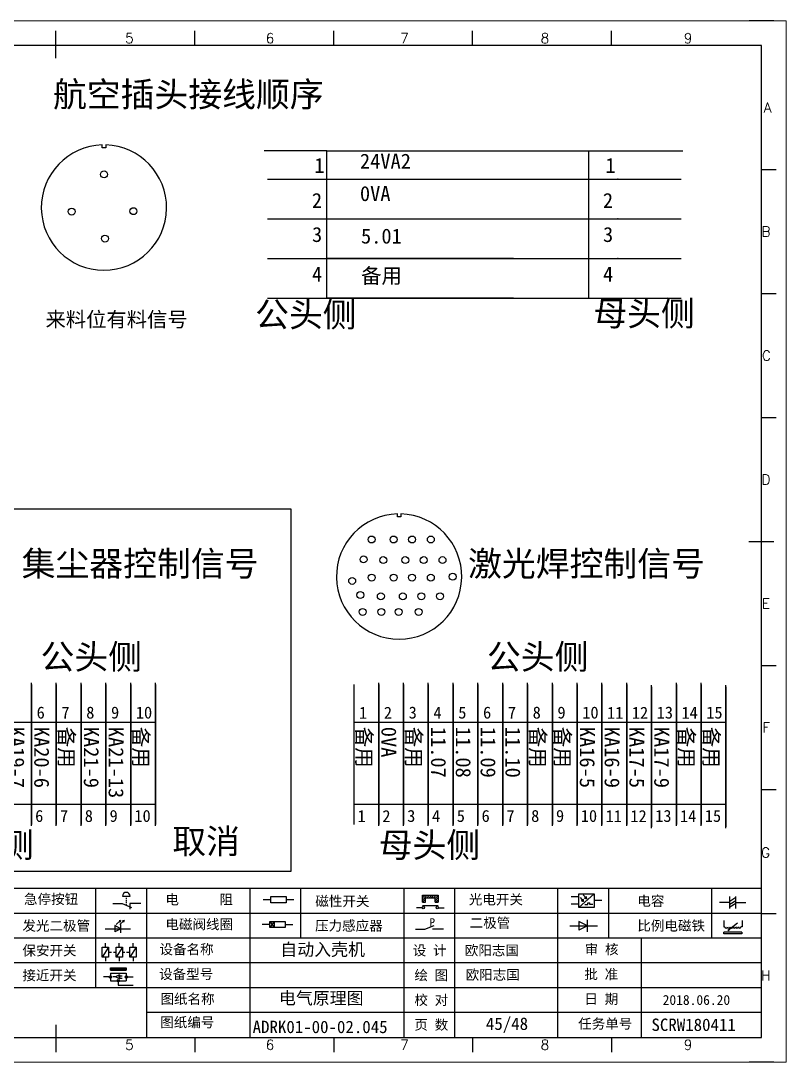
# Model space of a CAD drawing. Header units: millimetres. Extents: x 336 to 12810, y -1577 to 4105.
# Drawn here: x 7745.9 to 7900.2, y -1266.4 to -1056.4 of the extents above; entities that cross this region are included whole.
import ezdxf
from ezdxf.enums import TextEntityAlignment as Align

# ---------------------------------------------------------------- set-up
doc = ezdxf.new("R2010")
doc.units = ezdxf.units.MM
doc.layers.add('AE_BOR', color=1, linetype='Continuous')
doc.layers.add('DESC', color=1, linetype='Continuous')
doc.styles.get("Standard").update_dxf_attribs({"font": ''})
doc.styles.add('WD', font='romans.shx', dxfattribs={"width": 0.8, "bigfont": 'gbcbig.shx'})
doc.styles.add('汉字', font='')
doc.styles.get('Standard').set_extended_font_data('SimSun')
doc.styles.get('汉字').set_extended_font_data('新宋体')

# ---------------------------------------------------------------- blocks, each defined once
blk = doc.blocks.new('磁性开关')
at = {"linetype": 'ByBlock'}
h = blk.add_hatch(dxfattribs=at)
h.set_pattern_fill('ANSI31', color=256, scale=0.1, style=0)
h.paths.add_polyline_path([(-1910.88, -776.69), (-1910.88, -775.29), (-1907.69, -775.29), (-1907.69, -776.69), (-1908.31, -776.69), (-1908.31, -775.79), (-1910.25, -775.79), (-1910.25, -776.69)])
for p, q in [((-1910.88, -776.69), (-1910.88, -775.29)), ((-1910.88, -775.29), (-1907.69, -775.29)), ((-1910.88, -776.69), (-1910.25, -776.69)), ((-1910.25, -776.69), (-1910.25, -775.79)), ((-1910.25, -775.79), (-1908.31, -775.79)), ((-1908.31, -776.69), (-1908.31, -775.79)), ((-1908.31, -776.69), (-1907.69, -776.69)), ((-1907.69, -775.29), (-1907.69, -776.69)), ((-1910.91, -777.81), (-1912.09, -777.81)), ((-1910.88, -777.39), (-1907.69, -777.39)), ((-1907.66, -777.81), (-1906.48, -777.81))]:
    blk.add_line(p, q, dxfattribs=at)
for centre in [(-1910.68, -777.81), (-1907.88, -777.81)]:
    blk.add_circle(centre, 0.225, dxfattribs=at)
blk = doc.blocks.new('光电开关')
at = {"linetype": 'ByBlock'}
h = blk.add_hatch(dxfattribs=at)
h.set_pattern_fill('ANSI31', color=256, scale=0.01, style=0)
h.set_pattern_definition([(45, (0.172267, 0), (-0.0224506403, 0.0224506403), [])])
h.paths.add_polyline_path([(-1882.44, -776.34), (-1882.5, -775.91), (-1882.68, -776.07)])
h.paths.add_polyline_path([(-1882.86, -776.23), (-1882.44, -776.34), (-1882.68, -776.07)])
h.paths.add_polyline_path([(-1883.05, -776.88), (-1883.11, -776.45), (-1883.29, -776.61)])
h.paths.add_polyline_path([(-1883.47, -776.77), (-1883.05, -776.88), (-1883.29, -776.61)])
for p, q in [((-1884.01, -775.96), (-1885.56, -775.96)), ((-1880.91, -775.3), (-1884.01, -778.05)), ((-1883.75, -776.09), (-1883.05, -776.88)), ((-1883.11, -776.45), (-1883.47, -776.77)), ((-1883.05, -776.88), (-1883.47, -776.77)), ((-1883.14, -775.55), (-1882.44, -776.34)), ((-1883.05, -776.88), (-1883.11, -776.45)), ((-1882.5, -775.91), (-1882.86, -776.23)), ((-1882.44, -776.34), (-1882.86, -776.23)), ((-1882.44, -776.34), (-1882.5, -775.91)), ((-1879.37, -776.67), (-1880.91, -776.67)), ((-1884.01, -777.39), (-1885.56, -777.39)), ((-1882.78, -777.47), (-1882.23, -777.47)), ((-1882.23, -777.47), (-1882.23, -777.14)), ((-1882.23, -777.14), (-1881.78, -777.14)), ((-1881.78, -777.47), (-1881.78, -777.14)), ((-1881.23, -777.47), (-1881.78, -777.47))]:
    blk.add_line(p, q, dxfattribs=at)
blk.add_lwpolyline([(-1884.01, -775.3), (-1880.91, -775.3), (-1880.91, -778.05), (-1884.01, -778.05)], close=True, dxfattribs=at)
blk = doc.blocks.new('电磁阀线圈')
at = {"linetype": 'ByBlock'}
for p, q in [((-1854.61, -796.54), (-1856.17, -796.54)), ((-1854.61, -795.92), (-1853.75, -797.16)), ((-1853.75, -795.92), (-1854.61, -797.16)), ((-1853.75, -795.92), (-1853.75, -797.16)), ((-1851.53, -796.54), (-1849.97, -796.54))]:
    blk.add_line(p, q, dxfattribs=at)
blk.add_lwpolyline([(-1854.61, -795.92), (-1851.53, -795.92), (-1851.53, -797.16), (-1854.61, -797.16)], close=True, dxfattribs=at)
blk = doc.blocks.new('压力感应器')
at = {"linetype": 'ByBlock'}
for p, q in [((-1815.59, -777.73), (-1813.71, -776.93)), ((-1817.44, -777.73), (-1815.59, -777.73)), ((-1811.78, -777.73), (-1814.05, -777.73))]:
    blk.add_line(p, q, dxfattribs=at)
at = {"linetype": 'ByBlock', "insert": (-1814.65, -775.48), "char_height": 1.68, "width": 1.2242, "attachment_point": 1}
blk.add_mtext('{\\fNSimSun|b0|i0|c134|p49;P}', dxfattribs=at)
blk = doc.blocks.new('二极管')
at = {"linetype": 'ByBlock'}
for p, q in [((-1787.52, -776.77), (-1781.92, -776.77)), ((-1783.97, -776.77), (-1785.69, -775.9)), ((-1785.69, -775.9), (-1785.69, -777.65)), ((-1783.97, -776.77), (-1785.69, -777.65)), ((-1783.97, -777.99), (-1783.97, -775.56))]:
    blk.add_line(p, q, dxfattribs=at)
blk = doc.blocks.new('电容')
at = {"linetype": 'ByBlock'}
for p, q in [((-1756.08, -782.99), (-1756.08, -780.56)), ((-1754.86, -780.79), (-1756.08, -781.55)), ((-1754.86, -782.99), (-1754.86, -780.56)), ((-1756.08, -781.77), (-1758.13, -781.77)), ((-1754.86, -781.44), (-1756.08, -782.2)), ((-1754.86, -781.99), (-1756.08, -782.75)), ((-1754.86, -781.77), (-1752.81, -781.77))]:
    blk.add_line(p, q, dxfattribs=at)
blk = doc.blocks.new('发光二极管')
at = {"linetype": 'ByBlock'}
for p, q in [((-1755.78, -785.92), (-1754.89, -785.14)), ((-1754.89, -785.14), (-1755.2, -785.22)), ((-1755.2, -785.22), (-1755.01, -785.43)), ((-1755.08, -785.92), (-1754.18, -785.14)), ((-1754.89, -785.14), (-1755.01, -785.43)), ((-1754.18, -785.14), (-1754.49, -785.22)), ((-1754.49, -785.22), (-1754.31, -785.43)), ((-1754.18, -785.14), (-1754.31, -785.43)), ((-1758.01, -786.77), (-1752.89, -786.77)), ((-1754.84, -786.77), (-1756.04, -786.16)), ((-1756.04, -786.16), (-1756.04, -787.39)), ((-1754.84, -786.77), (-1756.04, -787.39)), ((-1754.84, -787.63), (-1754.84, -785.92))]:
    blk.add_line(p, q, dxfattribs=at)
blk = doc.blocks.new('比例电磁阀')
at = {"linetype": 'ByBlock'}
for p, q in [((-1757.26, -775.38), (-1757.26, -776.71)), ((-1757.26, -776.71), (-1757.05, -776.71)), ((-1754.5, -775.98), (-1756.35, -777.44)), ((-1753.58, -776.71), (-1753.8, -776.71)), ((-1753.58, -775.38), (-1753.58, -776.71)), ((-1753.6, -777.73), (-1757.25, -777.73)), ((-1757.25, -778.13), (-1757.25, -777.73)), ((-1753.6, -778.13), (-1757.25, -778.13)), ((-1756.35, -777.44), (-1756.25, -777.25)), ((-1756.35, -777.44), (-1756.15, -777.38)), ((-1756.15, -777.38), (-1756.25, -777.25)), ((-1753.6, -777.73), (-1753.6, -778.13))]:
    blk.add_line(p, q, dxfattribs=at)
for centre in [(-1756.78, -776.71), (-1756.24, -776.71), (-1755.7, -776.71), (-1755.15, -776.71), (-1754.61, -776.71), (-1754.07, -776.71)]:
    blk.add_arc(centre, 0.271, 180, 0, dxfattribs=at)
blk = doc.blocks.new('保安开关')
at = {"linetype": 'ByBlock'}
for p, q in [((-1757.33, -790.79), (-1758.6, -792.81)), ((-1757.96, -790.79), (-1757.96, -789.97)), ((-1754.54, -790.79), (-1755.81, -792.81)), ((-1755.17, -790.79), (-1755.17, -789.97)), ((-1751.75, -790.79), (-1753.02, -792.81)), ((-1752.39, -790.79), (-1752.39, -789.97)), ((-1757.96, -792.81), (-1757.96, -793.62)), ((-1757.33, -791.8), (-1756.72, -791.8)), ((-1756.35, -791.8), (-1755.89, -791.8)), ((-1755.17, -792.81), (-1755.17, -793.62)), ((-1754.52, -791.8), (-1754.06, -791.8)), ((-1753.69, -791.8), (-1753.08, -791.8)), ((-1752.39, -792.81), (-1752.39, -793.62))]:
    blk.add_line(p, q, dxfattribs=at)
for points in [[(-1758.6, -790.79), (-1757.33, -790.79), (-1757.33, -792.81), (-1758.6, -792.81)], [(-1755.81, -790.79), (-1754.54, -790.79), (-1754.54, -792.81), (-1755.81, -792.81)], [(-1753.02, -790.79), (-1751.75, -790.79), (-1751.75, -792.81), (-1753.02, -792.81)]]:
    blk.add_lwpolyline(points, close=True, dxfattribs=at)
blk = doc.blocks.new('接近开关')
at = {"linetype": 'ByBlock'}
h = blk.add_hatch(dxfattribs=at)
h.set_pattern_fill('ANSI31', color=256, scale=0.01, style=0)
h.set_pattern_definition([(45, (-89.131516, -30.795668), (-0.0224506403, 0.0224506403), [])])
h.paths.add_polyline_path([(-1516.96, -1123.35), (-1516.96, -1122.85), (-1513.76, -1122.85), (-1513.76, -1123.35)])
for p, q in [((-1516.96, -1123.35), (-1516.96, -1122.85)), ((-1516.96, -1122.85), (-1513.76, -1122.85)), ((-1516.96, -1123.35), (-1513.76, -1123.35)), ((-1513.76, -1122.85), (-1513.76, -1123.35)), ((-1517.18, -1124.71), (-1518.36, -1124.71)), ((-1516.96, -1123.95), (-1513.76, -1123.95)), ((-1516.96, -1123.95), (-1516.96, -1125.47)), ((-1516.96, -1125.47), (-1513.76, -1125.47)), ((-1515.91, -1124.71), (-1516.45, -1124.71)), ((-1515.11, -1124.31), (-1515.91, -1124.71)), ((-1515.11, -1125.11), (-1515.91, -1124.71)), ((-1515.33, -1124.53), (-1515.17, -1124.53)), ((-1515.33, -1124.88), (-1515.17, -1124.88)), ((-1515.25, -1124.45), (-1515.25, -1124.61)), ((-1515.11, -1124.31), (-1515.11, -1125.11)), ((-1515.11, -1124.48), (-1514.58, -1124.48)), ((-1515.11, -1124.94), (-1514.58, -1124.94)), ((-1513.76, -1123.95), (-1513.76, -1125.47)), ((-1513.54, -1124.71), (-1512.36, -1124.71)), ((-1515.36, -1125.69), (-1515.36, -1126.36)), ((-1515.36, -1126.36), (-1512.36, -1126.36))]:
    blk.add_line(p, q, dxfattribs=at)
for centre in [(-1516.96, -1124.71), (-1515.36, -1125.47), (-1513.76, -1124.71)]:
    blk.add_circle(centre, 0.225, dxfattribs=at)
blk = doc.blocks.new('电阻')
at = {"linetype": 'ByBlock'}
for p, q in [((-3.09, 0), (-1.57, 0)), ((1.57, 0), (3.09, 0))]:
    blk.add_line(p, q, dxfattribs=at)
blk.add_lwpolyline([(-1.57, 0.63), (1.57, 0.63), (1.57, -0.63), (-1.57, -0.63)], close=True, dxfattribs=at)
blk = doc.blocks.new('急停按钮')
at = {"linetype": 'ByBlock'}
for p, q in [((-1.86, 0), (0, 0)), ((0, 0), (1.88, -0.81)), ((0.06, 1.45), (1.61, 1.45)), ((0.83, 1.45), (0.83, 1.24)), ((0.83, 1.07), (0.83, 0.85)), ((0.83, 0.68), (0.83, 0.47)), ((0.83, 0.29), (0.83, 0.08)), ((3.81, 0), (1.54, 0)), ((1.54, 0), (1.54, -1.15)), ((0.83, -0.09), (0.83, -0.24))]:
    blk.add_line(p, q, dxfattribs=at)
blk.add_arc((0.83, 1.45), 0.774, 0, 180)
blk = doc.blocks.new('电控横A4')
for p, q in [((292, -5), (5, -5)), ((292, -205), (292, -5)), ((10.03, -205), (289.53, -205)), ((130.8, -205), (190.75, -205)), ((190.75, -205), (259.54, -205))]:
    blk.add_line(p, q)
at = {"linetype": 'ByBlock'}
for p, q in [((292, -175), (5, -175)), ((292, -180), (5, -180)), ((292, -185), (5, -185)), ((292, -190), (5, -190)), ((292, -195), (5, -195)), ((292, -200), (168.03, -200))]:
    blk.add_line(p, q, dxfattribs=at)
at = {"color": 0, "lineweight": -2}
for p, q in [((157.79, -175), (157.79, -195)), ((168.03, -175), (168.03, -204.92)), ((188.84, -175), (188.84, -185)), ((199.08, -175), (199.08, -185)), ((219.89, -175), (219.89, -185)), ((230.12, -175), (230.12, -185)), ((250.93, -175), (250.93, -185)), ((261.17, -175), (261.17, -185)), ((281.98, -175), (281.98, -185)), ((188.84, -185), (188.84, -204.92)), ((219.89, -185), (219.89, -205)), ((230.12, -185), (230.12, -205)), ((250.93, -185), (250.93, -205)), ((267.79, -185), (267.79, -205))]:
    blk.add_line(p, q, dxfattribs=at)
at = {"color": 0, "ltscale": 2}
for p, q in [((292, -205), (292, -183.55)), ((259.54, -205), (289.53, -205)), ((259.54, -205), (292, -205))]:
    blk.add_line(p, q, dxfattribs=at)
at = {"layer": 'AE_BOR', "color": 1, "lineweight": 15}
for p, q in [((0, 0), (297, 0)), ((297, 0), (297, -210)), ((297, -210), (0, -210))]:
    blk.add_line(p, q, dxfattribs=at)
at = {"layer": 'AE_BOR'}
for p, q in [((149.78, -5), (149.78, -2)), ((177.78, -5), (177.78, -2)), ((205.78, -5), (205.78, -2)), ((233.78, -5), (233.78, -2)), ((261.78, -5), (261.78, -2)), ((292, -30), (295, -30)), ((292, -55), (295, -55)), ((292, -80), (295, -80)), ((292, -130), (295, -130)), ((292, -155), (295, -155)), ((292, -180), (295, -180)), ((149.78, -205), (149.78, -208)), ((177.78, -205), (177.78, -208)), ((205.78, -205), (205.78, -208)), ((233.78, -205), (233.78, -208)), ((261.78, -205), (261.78, -208))]:
    blk.add_line(p, q, dxfattribs=at)
at = {"layer": 'AE_BOR', "lineweight": 30}
for p, q in [((294.53, 0), (289.53, 0)), ((294.53, -210), (289.53, -210))]:
    blk.add_line(p, q, dxfattribs=at)
at = {"layer": 'AE_BOR', "color": 2, "lineweight": 30}
for p, q in [((149.78, -7.5), (149.78, -2.5)), ((289.5, -105), (294.5, -105)), ((149.78, -202.5), (149.78, -207.5)), ((149.78, -205), (149.78, -207.5))]:
    blk.add_line(p, q, dxfattribs=at)
for name, p in [('急停按钮', (163.12, -177.98)), ('电阻', (194.66, -177.22))]:
    blk.add_blockref(name, p)
at = {"linetype": 'ByBlock'}
for name, p in [('磁性开关', (2134.53, 598.96)), ('光电开关', (2139.22, 599.27)), ('电容', (2041.69, 603.98)), ('发光二极管', (1917.72, 603.69)), ('电磁阀线圈', (2047.53, 614.3)), ('压力感应器', (2039.72, 594.52)), ('二极管', (2040.91, 594.27)), ('比例电磁阀', (2041.69, 593.98)), ('保安开关', (1917.72, 603.98)), ('接近开关', (1677.72, 931.9))]:
    blk.add_blockref(name, p, dxfattribs=at)
at = {"char_height": 2, "attachment_point": 1, "style": '汉字'}
for s, insert in [('{\\fKaiTi_GB2312|b0|i0|c134|p49;急停按钮}', (143.35, -176.12)), ('{\\fKaiTi_GB2312|b0|i0|c134|p49;电      阻}', (171.86, -176.19)), ('{\\fKaiTi_GB2312|b0|i0|c134|p49;磁性开关}', (202.07, -176.53)), ('{\\fKaiTi_GB2312|b0|i0|c134|p49;光电开关}', (233.02, -176.19)), ('{\\fKaiTi_GB2312|b0|i0|c134|p49;电容}', (267, -176.48)), ('{\\fKaiTi_GB2312|b0|i0|c134|p49;发光二极管}', (143.02, -181.48)), ('{\\fKaiTi_GB2312|b0|i0|c134|p49;电磁阀线圈}', (171.86, -181.19)), ('{\\fKaiTi_GB2312|b0|i0|c134|p49;压力感应器}', (202.02, -181.47)), ('{\\fKaiTi_GB2312|b0|i0|c134|p49;二极管}', (233.2, -180.91)), ('{\\fKaiTi_GB2312|b0|i0|c134|p49;比例电磁铁}', (267, -181.48)), ('{\\fKaiTi_GB2312|b0|i0|c134|p49;保安开关}', (143.02, -186.48)), ('设备名称', (170.65, -186.24)), ('{\\fKaiTi_GB2312|b0|i0|c134|p0;设 计}', (221.72, -186.46)), ('{\\fKaiTi_GB2312|b0|i0|c134|p0;审 核}', (256.39, -186.25)), ('设备型号', (170.58, -191.24)), ('{\\fKaiTi_GB2312|b0|i0|c134|p0;批 准}', (256.32, -191.25)), ('{\\fKaiTi_GB2312|b0|i0|c134|p49;接近开关}', (143.02, -191.48)), ('{\\fKaiTi_GB2312|b0|i0|c134|p0;绘 图}', (222.05, -191.46)), ('图纸名称', (170.86, -196.24)), ('{\\fKaiTi_GB2312|b0|i0|c134|p0;校 对}', (222.05, -196.46)), ('{\\fKaiTi_GB2312|b0|i0|c134|p0;日 期}', (256.32, -196.25)), ('图纸编号', (170.81, -200.96)), ('{\\fKaiTi_GB2312|b0|i0|c134|p0;页 数}', (222.05, -201.46)), ('任务单号', (255.06, -201.25))]:
    blk.add_mtext(s, dxfattribs=dict(at, insert=insert))
at = {"insert": (272.1, -196.45), "char_height": 2, "width": 60.2542, "attachment_point": 1}
blk.add_mtext('{\\fKaiTi_GB2312|b0|i0|c134|p49;2018.06.20}', dxfattribs=at)
at = {"layer": 'AE_BOR', "style": 'WD'}
for s, p in [('5', (164.59, -4.5)), ('6', (192.94, -4.5)), ('7', (220.04, -4.5)), ('8', (248.37, -4.5)), ('9', (277.23, -4.5)), ('5', (164.59, -207.5)), ('6', (192.94, -207.5)), ('7', (220.04, -207.5)), ('8', (248.37, -207.5)), ('9', (277.23, -207.5))]:
    blk.add_text(s, height=2, dxfattribs=at).set_placement(p, align=Align.CENTER)
for s, p in [('A', (294.03, -17.5)), ('B', (293.84, -42.5)), ('C', (293.93, -67.5)), ('D', (293.84, -92.5)), ('E', (293.74, -117.5)), ('F', (293.74, -142.5)), ('F', (293.74, -142.5)), ('G', (293.74, -167.72)), ('H', (293.84, -192.5))]:
    blk.add_text(s, height=2, dxfattribs=at).set_placement(p, align=Align.MIDDLE_RIGHT)

msp = doc.modelspace()

# ---------------------------------------------------------------- linework, layer by layer
for points in [[(7763.053, -1081.474), (7763.053, -1082.066), (7762.342, -1082.066), (7762.342, -1081.474)], [(7822.564, -1155.884), (7822.564, -1156.476), (7821.854, -1156.476), (7821.854, -1155.884)]]:
    msp.add_lwpolyline(points)
at = {"color": 2}
msp.add_lwpolyline([(7715.77, -1154.862), (7800.371, -1154.862), (7800.371, -1228.005), (7715.77, -1228.005)], close=True, dxfattribs=at)
for centre in [(7762.714, -1087.416), (7756.174, -1094.918), (7768.631, -1094.829), (7762.891, -1100.364), (7816.649, -1161.04), (7821.072, -1161.04), (7824.799, -1161.04), (7828.582, -1161.04), (7815.018, -1165.055), (7819.003, -1165.196), (7823.427, -1165.196), (7827.153, -1165.196), (7830.937, -1165.196), (7812.731, -1169.38), (7816.649, -1168.714), (7821.072, -1168.714), (7824.799, -1168.714), (7828.582, -1168.714), (7832.999, -1168.534), (7814.35, -1172.231), (7818.512, -1172.49), (7822.936, -1172.49), (7826.662, -1172.49), (7830.446, -1172.49), (7814.819, -1175.638), (7818.627, -1175.638), (7822.091, -1175.638), (7826.117, -1175.638)]:
    msp.add_circle(centre, 0.7)
for centre in [(7762.679, -1094.104), (7822.19, -1168.513)]:
    msp.add_arc(centre, 12.63, 91.52621, 88.30187)
at = {"layer": 'DESC', "color": 0}
for p, q in [((7807.634, -1082.646), (7795.016, -1082.646)), ((7807.634, -1088.377), (7807.634, -1082.646)), ((7807.634, -1082.646), (7860.405, -1082.646)), ((7860.405, -1082.646), (7860.405, -1112.377)), ((7860.405, -1082.646), (7879.406, -1082.646)), ((7795.675, -1088.377), (7879.035, -1088.377)), ((7807.634, -1096.377), (7807.634, -1088.377)), ((7795.675, -1096.377), (7879.035, -1096.377)), ((7795.675, -1096.377), (7879.035, -1096.377)), ((7807.634, -1112.377), (7807.634, -1096.377)), ((7795.675, -1104.377), (7879.035, -1104.377)), ((7845.277, -1104.377), (7807.634, -1104.377)), ((7795.675, -1112.377), (7879.035, -1112.377)), ((7845.277, -1112.377), (7807.634, -1112.377)), ((7748.081, -1204.786), (7748.081, -1189.959)), ((7748.081, -1190.284), (7748.081, -1197.842)), ((7753.081, -1204.786), (7753.081, -1189.959)), ((7753.081, -1190.284), (7753.081, -1197.842)), ((7758.081, -1204.786), (7758.081, -1189.959)), ((7758.081, -1190.284), (7758.081, -1197.842)), ((7763.081, -1204.786), (7763.081, -1189.959)), ((7763.081, -1190.284), (7763.081, -1197.842)), ((7768.081, -1204.786), (7768.081, -1189.959)), ((7768.081, -1190.284), (7768.081, -1197.842)), ((7773.081, -1204.786), (7773.081, -1189.959)), ((7773.081, -1190.284), (7773.081, -1197.842)), ((7813.081, -1190.284), (7813.081, -1197.842)), ((7818.081, -1204.786), (7818.081, -1189.959)), ((7818.081, -1190.284), (7818.081, -1197.842)), ((7823.081, -1204.786), (7823.081, -1189.959)), ((7823.081, -1190.284), (7823.081, -1197.842)), ((7828.081, -1204.786), (7828.081, -1189.959)), ((7828.081, -1190.284), (7828.081, -1197.842)), ((7833.081, -1204.786), (7833.081, -1189.959)), ((7833.081, -1190.284), (7833.081, -1197.842)), ((7838.081, -1204.786), (7838.081, -1189.959)), ((7838.081, -1190.284), (7838.081, -1197.842)), ((7843.081, -1204.786), (7843.081, -1189.959)), ((7843.081, -1190.284), (7843.081, -1197.842)), ((7848.081, -1204.786), (7848.081, -1189.959)), ((7848.081, -1190.284), (7848.081, -1197.842)), ((7853.081, -1204.786), (7853.081, -1189.959)), ((7853.081, -1190.284), (7853.081, -1197.842)), ((7858.081, -1204.786), (7858.081, -1189.959)), ((7858.081, -1190.284), (7858.081, -1197.842)), ((7863.081, -1204.786), (7863.081, -1189.959)), ((7863.081, -1190.284), (7863.081, -1197.842)), ((7868.081, -1204.786), (7868.081, -1189.959)), ((7868.081, -1190.284), (7868.081, -1197.842)), ((7873.081, -1205.256), (7873.081, -1190.428)), ((7878.081, -1204.786), (7878.081, -1189.959)), ((7878.081, -1190.284), (7878.081, -1197.842)), ((7883.081, -1204.786), (7883.081, -1189.959)), ((7883.081, -1190.284), (7883.081, -1197.842)), ((7888.081, -1205.256), (7888.081, -1190.428)), ((7873.081, -1190.754), (7873.081, -1198.312)), ((7888.081, -1190.754), (7888.081, -1198.312)), ((7743.081, -1197.842), (7748.081, -1197.842)), ((7748.081, -1197.842), (7748.081, -1204.786)), ((7748.081, -1197.842), (7753.081, -1197.842)), ((7753.081, -1197.842), (7753.081, -1204.786)), ((7753.081, -1197.842), (7758.081, -1197.842)), ((7758.081, -1197.842), (7758.081, -1204.786)), ((7758.081, -1197.842), (7763.081, -1197.842)), ((7763.081, -1197.842), (7763.081, -1204.786)), ((7763.081, -1197.842), (7768.081, -1197.842)), ((7768.081, -1197.842), (7768.081, -1204.786)), ((7768.081, -1197.842), (7773.081, -1197.842)), ((7773.081, -1197.842), (7773.081, -1204.786)), ((7813.081, -1197.842), (7818.081, -1197.842)), ((7813.081, -1197.842), (7813.081, -1204.786)), ((7818.081, -1197.842), (7823.081, -1197.842)), ((7818.081, -1197.842), (7818.081, -1204.786)), ((7823.081, -1197.842), (7828.081, -1197.842)), ((7823.081, -1197.842), (7823.081, -1204.786)), ((7828.081, -1197.842), (7833.081, -1197.842)), ((7828.081, -1197.842), (7828.081, -1204.786)), ((7833.081, -1197.842), (7838.081, -1197.842)), ((7833.081, -1197.842), (7833.081, -1204.786)), ((7838.081, -1197.842), (7843.081, -1197.842)), ((7838.081, -1197.842), (7838.081, -1204.786)), ((7843.081, -1197.842), (7848.081, -1197.842)), ((7843.081, -1197.842), (7843.081, -1204.786)), ((7848.081, -1197.842), (7853.081, -1197.842)), ((7848.081, -1197.842), (7848.081, -1204.786)), ((7853.081, -1197.842), (7858.081, -1197.842)), ((7853.081, -1197.842), (7853.081, -1204.786)), ((7858.081, -1197.842), (7863.081, -1197.842)), ((7858.081, -1197.842), (7858.081, -1204.786)), ((7863.081, -1197.842), (7868.081, -1197.842)), ((7863.081, -1197.842), (7863.081, -1204.786)), ((7868.081, -1197.842), (7873.081, -1197.842)), ((7868.081, -1197.842), (7868.081, -1204.786)), ((7873.081, -1197.842), (7878.081, -1197.842)), ((7873.081, -1198.312), (7873.081, -1205.256)), ((7878.081, -1197.842), (7878.081, -1204.786)), ((7878.081, -1197.842), (7883.081, -1197.842)), ((7883.081, -1197.842), (7883.081, -1204.786)), ((7883.081, -1197.842), (7888.081, -1197.842)), ((7888.081, -1198.312), (7888.081, -1205.256)), ((7748.081, -1218.794), (7748.081, -1204.786)), ((7748.081, -1204.786), (7748.081, -1210.35)), ((7753.081, -1218.794), (7753.081, -1204.786)), ((7753.081, -1204.786), (7753.081, -1210.35)), ((7758.081, -1218.794), (7758.081, -1204.786)), ((7758.081, -1204.786), (7758.081, -1210.35)), ((7763.081, -1218.794), (7763.081, -1204.786)), ((7763.081, -1204.786), (7763.081, -1210.35)), ((7768.081, -1218.794), (7768.081, -1204.786)), ((7768.081, -1204.786), (7768.081, -1210.35)), ((7773.081, -1218.794), (7773.081, -1204.786)), ((7773.081, -1204.786), (7773.081, -1210.35)), ((7813.081, -1204.786), (7813.081, -1210.35)), ((7818.081, -1218.794), (7818.081, -1204.786)), ((7818.081, -1204.786), (7818.081, -1210.35)), ((7823.081, -1218.794), (7823.081, -1204.786)), ((7823.081, -1204.786), (7823.081, -1210.35)), ((7828.081, -1218.794), (7828.081, -1204.786)), ((7828.081, -1204.786), (7828.081, -1210.35)), ((7833.081, -1218.794), (7833.081, -1204.786)), ((7833.081, -1204.786), (7833.081, -1210.35)), ((7838.081, -1218.794), (7838.081, -1204.786)), ((7838.081, -1204.786), (7838.081, -1210.35)), ((7843.081, -1218.794), (7843.081, -1204.786)), ((7843.081, -1204.786), (7843.081, -1210.35)), ((7848.081, -1218.794), (7848.081, -1204.786)), ((7848.081, -1204.786), (7848.081, -1210.35)), ((7853.081, -1218.794), (7853.081, -1204.786)), ((7853.081, -1204.786), (7853.081, -1210.35)), ((7858.081, -1218.794), (7858.081, -1204.786)), ((7858.081, -1204.786), (7858.081, -1210.35)), ((7863.081, -1218.794), (7863.081, -1204.786)), ((7863.081, -1204.786), (7863.081, -1210.35)), ((7868.081, -1218.794), (7868.081, -1204.786)), ((7868.081, -1204.786), (7868.081, -1210.35)), ((7873.081, -1219.264), (7873.081, -1205.256)), ((7873.081, -1205.256), (7873.081, -1210.82)), ((7878.081, -1218.794), (7878.081, -1204.786)), ((7878.081, -1204.786), (7878.081, -1210.35)), ((7883.081, -1218.794), (7883.081, -1204.786)), ((7883.081, -1204.786), (7883.081, -1210.35)), ((7888.081, -1219.264), (7888.081, -1205.256)), ((7888.081, -1205.256), (7888.081, -1210.82)), ((7748.081, -1210.35), (7748.081, -1218.482)), ((7753.081, -1210.35), (7753.081, -1218.482)), ((7758.081, -1210.35), (7758.081, -1218.482)), ((7763.081, -1210.35), (7763.081, -1218.482)), ((7768.081, -1210.35), (7768.081, -1218.482)), ((7773.081, -1210.35), (7773.081, -1218.482)), ((7813.081, -1210.35), (7813.081, -1218.482)), ((7818.081, -1210.35), (7818.081, -1218.482)), ((7823.081, -1210.35), (7823.081, -1218.482)), ((7828.081, -1210.35), (7828.081, -1218.482)), ((7833.081, -1210.35), (7833.081, -1218.482)), ((7838.081, -1210.35), (7838.081, -1218.482)), ((7843.081, -1210.35), (7843.081, -1218.482)), ((7848.081, -1210.35), (7848.081, -1218.482)), ((7853.081, -1210.35), (7853.081, -1218.482)), ((7858.081, -1210.35), (7858.081, -1218.482)), ((7863.081, -1210.35), (7863.081, -1218.482)), ((7868.081, -1210.35), (7868.081, -1218.482)), ((7873.081, -1210.82), (7873.081, -1218.952)), ((7878.081, -1210.35), (7878.081, -1218.482)), ((7883.081, -1210.35), (7883.081, -1218.482)), ((7888.081, -1210.82), (7888.081, -1218.952)), ((7743.081, -1214.416), (7748.081, -1214.416)), ((7748.081, -1214.416), (7753.081, -1214.416)), ((7753.081, -1214.416), (7758.081, -1214.416)), ((7758.081, -1214.416), (7763.081, -1214.416)), ((7763.081, -1214.416), (7768.081, -1214.416)), ((7768.081, -1214.416), (7773.081, -1214.416)), ((7813.081, -1214.416), (7818.081, -1214.416)), ((7818.081, -1214.416), (7823.081, -1214.416)), ((7823.081, -1214.416), (7828.081, -1214.416)), ((7828.081, -1214.416), (7833.081, -1214.416)), ((7833.081, -1214.416), (7838.081, -1214.416)), ((7838.081, -1214.416), (7843.081, -1214.416)), ((7843.081, -1214.416), (7848.081, -1214.416)), ((7848.081, -1214.416), (7853.081, -1214.416)), ((7853.081, -1214.416), (7858.081, -1214.416)), ((7858.081, -1214.416), (7863.081, -1214.416)), ((7863.081, -1214.416), (7868.081, -1214.416)), ((7868.081, -1214.416), (7873.081, -1214.416)), ((7873.081, -1214.416), (7878.081, -1214.416)), ((7878.081, -1214.416), (7883.081, -1214.416)), ((7883.081, -1214.416), (7888.081, -1214.416))]:
    msp.add_line(p, q, dxfattribs=at)
for p in [(7807.634, -1088.377), (7860.405, -1088.377), (7866.301, -1088.377), (7807.634, -1096.377), (7860.405, -1096.377), (7866.301, -1096.377), (7807.634, -1104.377), (7860.405, -1104.377), (7866.301, -1104.377), (7807.634, -1112.377), (7860.405, -1112.377)]:
    msp.add_point(p, dxfattribs=at)

# ---------------------------------------------------------------- block references
msp.add_blockref('电控横A4', (7603.223, -1056.44))

# ---------------------------------------------------------------- texts
msp.add_text('45/48', height=2.5).set_placement((7839.69, -1259.929))
at = {"lineweight": 0, "char_height": 5, "attachment_point": 1}
for s, insert, width in [('航空插头接线顺序', (7752.414, -1068.763), 89.54305), ('{\\H0.6x;来料位有料信号}    公头侧', (7750.908, -1113.156), 89.54305), ('母头侧', (7861.341, -1112.95), 89.54305), ('{\\fSimSun|b0|i0|c134|p2;集尘器控制信号}', (7746.097, -1163.405), 51.68147), ('{\\fSimSun|b0|i0|c134|p2;激光焊控制信号}', (7836.097, -1163.405), 55.88917), ('公头侧', (7749.905, -1182.191), 89.54305), ('公头侧', (7839.905, -1182.191), 89.54305), ('母头侧', (7728.081, -1220.14), 26.49922), ('母头侧', (7818.081, -1220.14), 89.54305)]:
    msp.add_mtext(s, dxfattribs=dict(at, insert=insert, width=width))
at = {"color": 7}
for s, insert, char_height, width, attachment_point in [('24VA2', (7814.291, -1083.227), 3.024, 33.67107, 1), ('1', (7805.101, -1084.084), 3.024, 4.58955, 1), ('1', (7863.769, -1084.084), 3.024, 4.58955, 1), ('0VA', (7814.291, -1089.763), 3.024, 33.67107, 1), ('2', (7804.604, -1091.156), 3.024, 4.75765, 1), ('2', (7863.271, -1091.156), 3.024, 4.75765, 1), ('3', (7804.627, -1098.014), 3.024, 3.58094, 1), ('3', (7863.295, -1098.014), 3.024, 3.58094, 1), ('5.01', (7814.505, -1098.335), 3.024, 33.67107, 1), ('4', (7804.627, -1106.014), 3.024, 3.58094, 1), ('备用', (7814.505, -1106.335), 3.024, 33.67107, 1), ('4', (7863.295, -1106.014), 3.024, 3.58094, 1), ('6 ', (7749.114, -1197.183), 2.4192, 47.92444, 7), ('7 ', (7754.114, -1197.183), 2.4192, 47.92444, 7), ('8 ', (7759.114, -1197.183), 2.4192, 47.92444, 7), ('9 ', (7764.114, -1197.183), 2.4192, 47.92444, 7), ('10 ', (7769.114, -1197.183), 2.4192, 47.92444, 7), ('1 ', (7814.114, -1197.183), 2.4192, 47.92444, 7), ('2 ', (7819.114, -1197.183), 2.4192, 47.92444, 7), ('3', (7824.114, -1197.183), 2.419, 47.92444, 7), ('4 ', (7829.114, -1197.183), 2.4192, 47.92444, 7), ('5 ', (7834.114, -1197.183), 2.4192, 47.92444, 7), ('6 ', (7839.114, -1197.183), 2.4192, 47.92444, 7), ('7 ', (7844.114, -1197.183), 2.4192, 47.92444, 7), ('8 ', (7849.114, -1197.183), 2.4192, 47.92444, 7), ('9 ', (7854.114, -1197.183), 2.4192, 47.92444, 7), ('10 ', (7859.114, -1197.183), 2.4192, 47.92444, 7), ('11 ', (7864.114, -1197.183), 2.4192, 47.92444, 7), ('12 ', (7869.114, -1197.183), 2.4192, 47.92444, 7), ('13 ', (7874.114, -1197.183), 2.4192, 47.92444, 7), ('14 ', (7879.114, -1197.183), 2.4192, 47.92444, 7), ('15 ', (7884.114, -1197.183), 2.4192, 47.92444, 7), ('6 ', (7748.816, -1218.028), 2.4192, 47.92444, 7), ('7 ', (7753.816, -1218.028), 2.4192, 47.92444, 7), ('8 ', (7758.816, -1218.028), 2.4192, 47.92444, 7), ('9 ', (7763.816, -1218.028), 2.4192, 47.92444, 7), ('10 ', (7768.816, -1218.028), 2.4192, 47.92444, 7), ('1 ', (7813.816, -1218.028), 2.4192, 47.92444, 7), ('2 ', (7818.816, -1218.028), 2.4192, 47.92444, 7), ('3', (7823.816, -1218.028), 2.419, 47.92444, 7), ('4 ', (7828.816, -1218.028), 2.4192, 47.92444, 7), ('5 ', (7833.816, -1218.028), 2.4192, 47.92444, 7), ('6 ', (7838.816, -1218.028), 2.4192, 47.92444, 7), ('7 ', (7843.816, -1218.028), 2.4192, 47.92444, 7), ('8 ', (7848.816, -1218.028), 2.4192, 47.92444, 7), ('9 ', (7853.816, -1218.028), 2.4192, 47.92444, 7), ('10 ', (7858.816, -1218.028), 2.4192, 47.92444, 7), ('11 ', (7863.816, -1218.028), 2.4192, 47.92444, 7), ('12 ', (7868.816, -1218.028), 2.4192, 47.92444, 7), ('13 ', (7873.816, -1218.028), 2.4192, 47.92444, 7), ('14 ', (7878.816, -1218.028), 2.4192, 47.92444, 7), ('15 ', (7883.816, -1218.028), 2.4192, 47.92444, 7)]:
    msp.add_mtext(s, dxfattribs=dict(at, insert=insert, char_height=char_height, width=width, attachment_point=attachment_point))
at = {"color": 7, "char_height": 3.024, "attachment_point": 1, "rotation": 270}
for s, insert, width in [('KA19-7', (7746.654, -1198.808), 15.37834), ('KA20-6', (7751.654, -1198.808), 15.37834), ('备用', (7756.654, -1198.808), 11.30014), ('KA21-9', (7761.654, -1198.808), 15.37834), ('KA21-13', (7766.654, -1198.808), 15.37834), ('备用', (7771.654, -1198.808), 11.30014), ('备用', (7816.654, -1198.808), 11.30014), ('0VA', (7821.654, -1198.808), 7.42088), ('备用', (7826.654, -1198.808), 11.30014), ('11.07', (7831.654, -1198.808), 8.45535), ('11.08', (7836.654, -1198.808), 8.45535), ('11.09', (7841.654, -1198.808), 8.45535), ('11.10', (7846.654, -1198.808), 8.45535), ('备用', (7851.654, -1198.808), 11.30014), ('备用', (7856.654, -1198.808), 11.30014), ('KA16-5', (7861.654, -1198.808), 15.37834), ('KA16-9', (7866.654, -1198.808), 15.37834), ('KA17-5', (7871.654, -1198.808), 15.37834), ('KA17-9', (7876.654, -1198.808), 15.37834), ('备用', (7881.654, -1198.808), 11.30014), ('备用', (7886.654, -1198.808), 11.30014)]:
    msp.add_mtext(s, dxfattribs=dict(at, insert=insert, width=width))
at = {"color": 2, "lineweight": 0, "insert": (7776.468, -1219.39), "char_height": 5, "width": 26.49922, "attachment_point": 1}
msp.add_mtext('取消', dxfattribs=at)
at = {"attachment_point": 1}
for s, width, insert, char_height in [('自动入壳机', 22.80454, (7798.252, -1242.468), 2.5), ('欧阳志国', 22.80454, (7835.434, -1242.888), 2), ('欧阳志国', 22.80454, (7835.606, -1247.804), 2), ('电气原理图', 22.80454, (7797.967, -1252.276), 2.5), ('SCRW180411', 32.99572, (7873.067, -1257.647), 2.5), ('ADRK01-00-02.045', 32.99572, (7792.656, -1258.077), 2.5)]:
    msp.add_mtext_dynamic_manual_height_columns(s, width=width, gutter_width=12.5, heights=[0], dxfattribs=dict(at, insert=insert, char_height=char_height))

doc.saveas('drawing.dxf')
